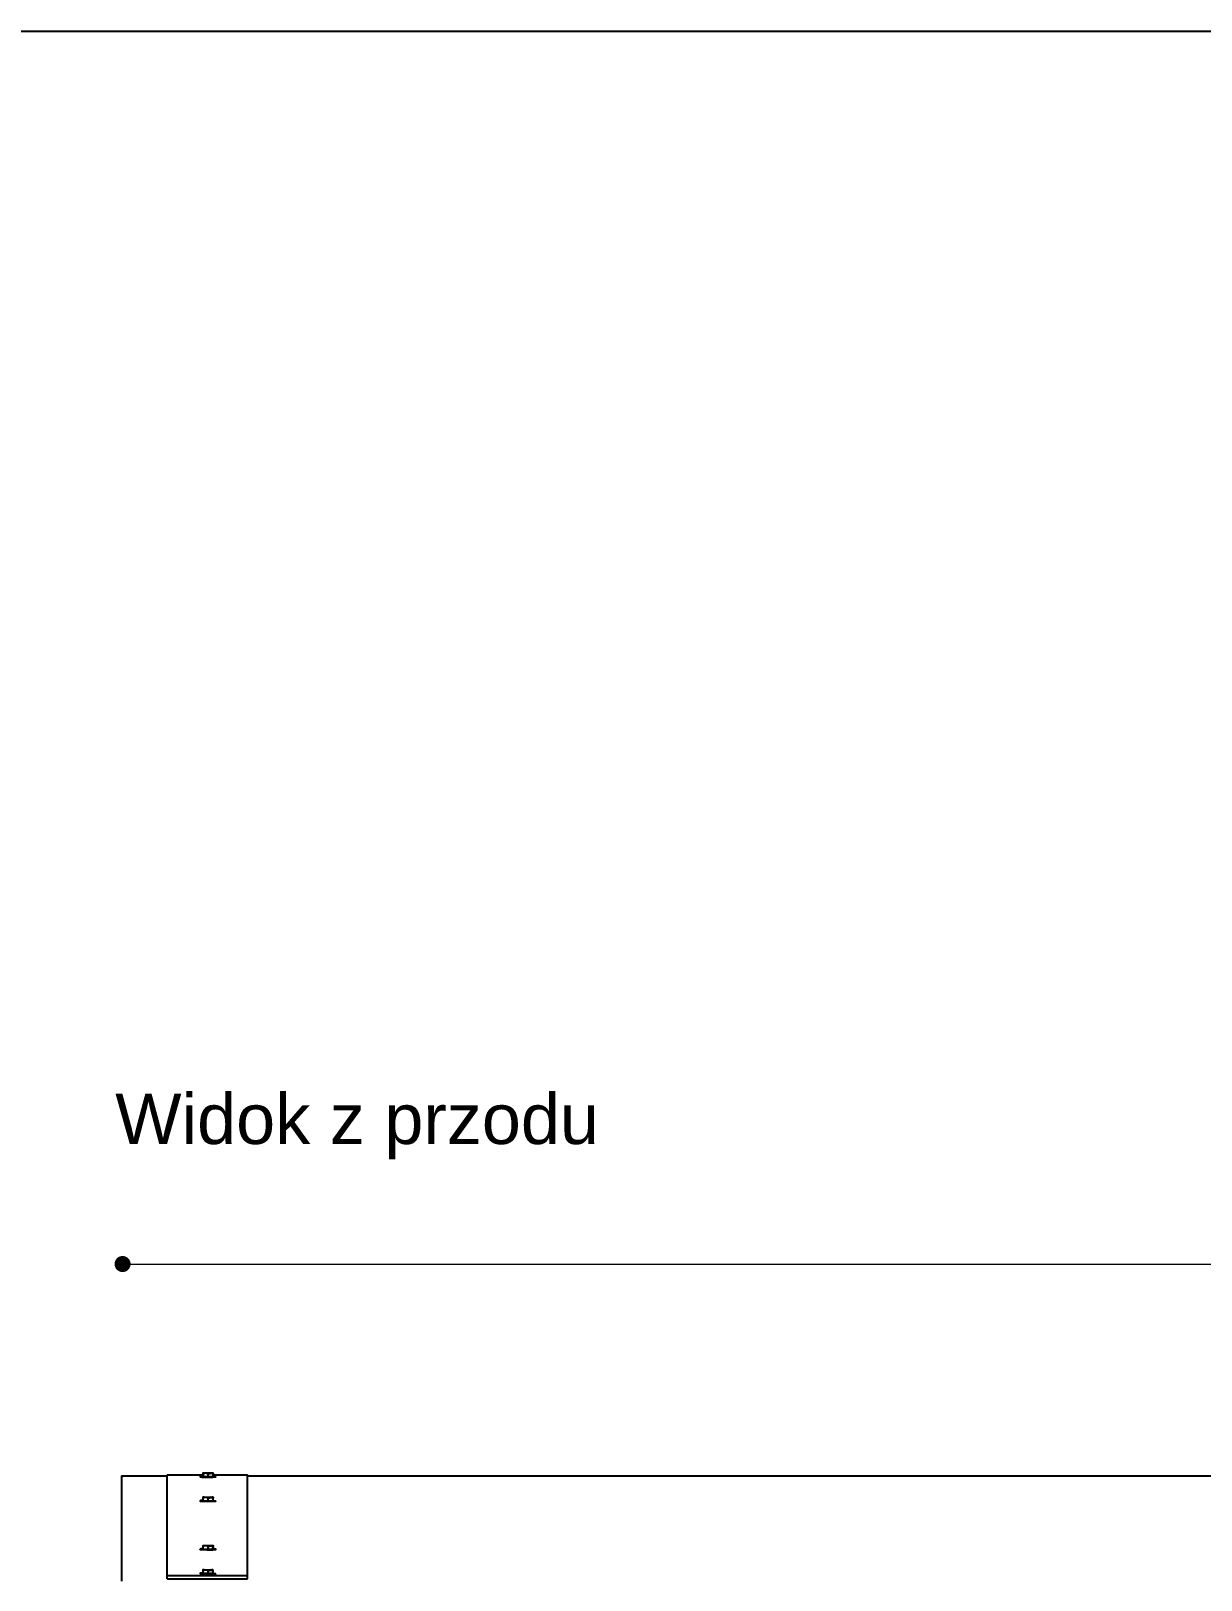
# Model space of a CAD drawing. Header units: millimetres. Extents: x 6020 to 14334, y 16216 to 25078.
# Drawn here: x 9642 to 10806, y 23537 to 25078 of the extents above; entities that cross this region are included whole.
import ezdxf

# ---------------------------------------------------------------- set-up
doc = ezdxf.new("R2010")
doc.units = ezdxf.units.MM
doc.header["$LTSCALE"] = 3
for name, color, linetype in [('Green', 3, 'Continuous'), ('Orange', 30, 'Continuous'), ('Red', 1, 'Continuous')]:
    doc.layers.add(name, color=color, linetype=linetype)
doc.styles.get("Standard").update_dxf_attribs({"font": 'arial.ttf'})
doc.dimstyles.new('MATEUSZ', dxfattribs={"dimtxt": 35, "dimasz": 16, "dimexe": 0.18, "dimexo": 0.0625, "dimgap": 0.09, "dimtad": 0, "dimdec": 0, "dimdsep": 46, "dimtxsty": 'Standard', "dimblk": 'DOT', "dimcen": 0.09, "dimse1": 1, "dimse2": 1, "dimadec": 0, "dimazin": 0, "dimtfac": 1, "dimtdec": 0, "dimtofl": 0, "dimtmove": 0, "dimatfit": 3, "dimfxl": 1, "dimtolj": 1, "dimtzin": 0, "dimlwd": 9, "dimlwe": 9, "dimarcsym": 0})

# ---------------------------------------------------------------- blocks, each defined once
blk = doc.blocks.new('_Dot')
at = {"color": 0, "linetype": 'ByBlock', "lineweight": -2}
blk.add_line((-0.5, 0), (-1, 0), dxfattribs=at)
at = {"color": 0, "linetype": 'ByBlock', "const_width": 0.5}
blk.add_lwpolyline([(-0.25, 0, 1), (0.25, 0, 1)], format="xyb", close=True, dxfattribs=at)
blk = doc.blocks.new('*D30')
at = {"color": 0, "lineweight": 9, "transparency": 16777216}
for p, q in [((9749.1, 23851.2), (11437.3, 23851.2)), ((13364.7, 23851.2), (11676.5, 23851.2))]:
    blk.add_line(p, q, dxfattribs=at)
at = {"layer": 'Defpoints', "color": 0, "transparency": 16777216}
for p in [(13380.7, 23851.2), (9733.1, 23640.5), (13380.7, 23640.3)]:
    blk.add_point(p, dxfattribs=at)
at = {"color": 0, "lineweight": 9, "transparency": 16777216, "xscale": 16, "yscale": 16, "zscale": 16, "rotation": 180}
blk.add_blockref('_Dot', (9733.1, 23851.2), dxfattribs=at)
at = {"color": 0, "lineweight": 9, "transparency": 16777216, "xscale": 16, "yscale": 16, "zscale": 16}
blk.add_blockref('_Dot', (13380.7, 23851.2), dxfattribs=at)
at = {"color": 0, "transparency": 16777216, "insert": (11556.9, 23851.2), "char_height": 80, "attachment_point": 5}
blk.add_mtext('\\A1;3648', dxfattribs=at)

msp = doc.modelspace()

# ---------------------------------------------------------------- linework, layer by layer
msp.add_lwpolyline([(6020.2, 25078), (14334, 25078), (14334, 16215.9), (6020.2, 16215.9)], close=True)
at = {"layer": 'Green', "color": 7}
for p, q in [((9813.2, 23639.9), (9813.2, 23642.3)), ((9813.2, 23639.9), (9818.3, 23639.8)), ((9818.3, 23639.5), (9813.3, 23639.6)), ((9818.3, 23639.8), (9818.3, 23642.2)), ((9818.3, 23639.8), (9823.2, 23639.9)), ((9823.1, 23639.7), (9818.3, 23639.5)), ((9823.2, 23639.9), (9823.2, 23642.3)), ((9813.2, 23615.8), (9813.2, 23618.2)), ((9813.2, 23615.8), (9818.3, 23615.7)), ((9818.3, 23615.4), (9813.3, 23615.6)), ((9818.3, 23615.7), (9818.3, 23618.1)), ((9818.3, 23615.7), (9823.2, 23615.8)), ((9823.1, 23615.6), (9818.3, 23615.4)), ((9823.2, 23615.8), (9823.2, 23618.2)), ((9810.4, 23567.2), (9810.4, 23567.5)), ((9813.2, 23567.6), (9813.2, 23570)), ((9813.2, 23567.6), (9818.3, 23567.5)), ((9818.3, 23567.2), (9813.3, 23567.4)), ((9818.3, 23567.5), (9818.3, 23569.9)), ((9818.3, 23567.5), (9823.2, 23567.6)), ((9823.1, 23567.4), (9818.3, 23567.2)), ((9823.2, 23567.6), (9823.2, 23570)), ((9825.8, 23567.2), (9825.8, 23567.5)), ((9813.3, 23543.3), (9813.1, 23543.6)), ((9813.2, 23543.5), (9813.2, 23545.9)), ((9813.2, 23543.5), (9818.3, 23543.4)), ((9818.3, 23543.2), (9813.3, 23543.3)), ((9818.3, 23543.4), (9818.3, 23545.8)), ((9818.3, 23543.4), (9823.2, 23543.5)), ((9823.1, 23543.3), (9818.3, 23543.2)), ((9823.2, 23543.5), (9823.2, 23545.9))]:
    msp.add_line(p, q, dxfattribs=at)
for points in [[(9813.2, 23642.3, 0), (9813.2, 23643, 0), (9813.2, 23643.1, 0), (9813.1, 23643.2, 0), (9813.1, 23643.2, 0), (9813.1, 23643.2, 0), (9813.1, 23643.2, 0), (9813.1, 23643.2, 0), (9813.1, 23643.2, 0), (9813.1, 23643.2, 0), (9813.1, 23643.2, 0), (9813.1, 23643.2, 0), (9813.1, 23643.2, 0), (9813.1, 23643.2, 0), (9813.1, 23643.2, 0), (9813.1, 23643.2, 0), (9813.1, 23643.2, 0), (9813.1, 23643.2, 0), (9813.1, 23643.2, 0), (9813.1, 23643.2, 0), (9813.1, 23643.2, 0), (9813.1, 23643.2, 0), (9813.1, 23643.2, 0), (9813.1, 23643.2, 0), (9813.1, 23643.2, 0), (9813.1, 23643.1, 0), (9813.1, 23643, 0), (9813, 23642.6, 0)], [(9813.1, 23643.2, 0), (9813.4, 23643.3, 0)], [(9818.3, 23642.2, 0), (9818.2, 23642.3, 0), (9818.1, 23642.4, 0), (9818, 23642.5, 0), (9817.8, 23642.6, 0), (9817.5, 23642.7, 0), (9817.2, 23642.8, 0), (9816.5, 23642.9, 0), (9815.2, 23643, 0), (9814.6, 23642.9, 0), (9814.1, 23642.8, 0), (9813.9, 23642.8, 0), (9813.6, 23642.6, 0), (9813.5, 23642.6, 0), (9813.4, 23642.5, 0), (9813.3, 23642.4, 0), (9813.2, 23642.3, 0)], [(9818.5, 23642.4, 0), (9818.6, 23642.5, 0), (9818.8, 23642.6, 0), (9819, 23642.7, 0), (9819.3, 23642.8, 0), (9819.9, 23642.9, 0), (9820.6, 23643, 0), (9821.2, 23643, 0), (9821.8, 23643, 0), (9822.1, 23642.9, 0), (9822.4, 23642.8, 0), (9822.7, 23642.7, 0), (9822.9, 23642.6, 0), (9823, 23642.5, 0), (9823.1, 23642.4, 0), (9823.2, 23642.4, 0), (9823.2, 23642.3, 0)], [(9823, 23642.6, 0), (9823, 23643, 0), (9823.1, 23643.2, 0), (9823.1, 23643.2, 0), (9823.1, 23643.2, 0), (9823.1, 23643.2, 0), (9823.1, 23643.2, 0), (9823.1, 23643.2, 0), (9823.1, 23643.2, 0), (9823.1, 23643.2, 0), (9823.1, 23643.2, 0), (9823.1, 23643.2, 0), (9823.1, 23643.2, 0), (9823.1, 23643.2, 0), (9823.1, 23643.2, 0), (9823.1, 23643.2, 0), (9823.1, 23643.2, 0), (9823.1, 23643.2, 0), (9823.1, 23643.2, 0), (9823.1, 23643.2, 0), (9823.1, 23643.2, 0), (9823.1, 23643.2, 0), (9823.1, 23643.2, 0), (9823.1, 23643.2, 0), (9823.2, 23643.1, 0), (9823.2, 23643, 0), (9823.2, 23642.3, 0)], [(9813.5, 23640.1, 0), (9811, 23639.9, 0), (9810.7, 23639.9, 0), (9810.5, 23639.8, 0), (9810.5, 23639.8, 0), (9810.4, 23639.8, 0), (9810.4, 23639.8, 0), (9810.4, 23639.8, 0), (9810.4, 23639.8, 0), (9810.4, 23639.8, 0), (9810.4, 23639.8, 0), (9810.4, 23639.8, 0), (9810.4, 23639.8, 0), (9810.4, 23639.8, 0), (9810.4, 23639.8, 0), (9810.4, 23639.8, 0), (9810.4, 23639.8, 0), (9810.4, 23639.8, 0), (9810.4, 23639.8, 0), (9810.4, 23639.8, 0), (9810.4, 23639.8, 0), (9810.4, 23639.8, 0), (9810.4, 23639.8, 0), (9810.4, 23639.8, 0), (9810.5, 23639.7, 0), (9810.5, 23639.7, 0), (9810.8, 23639.7, 0), (9813, 23639.5, 0), (9820.2, 23639.4, 0), (9824.3, 23639.6, 0), (9825.5, 23639.7, 0), (9825.8, 23639.7, 0), (9825.8, 23639.7, 0), (9825.8, 23639.8, 0), (9825.8, 23639.8, 0), (9825.8, 23639.8, 0), (9825.8, 23639.8, 0), (9825.8, 23639.8, 0), (9825.8, 23639.8, 0), (9825.8, 23639.8, 0), (9825.8, 23639.8, 0), (9825.8, 23639.8, 0), (9825.8, 23639.8, 0)], [(9810.4, 23639.5, 0), (9810.4, 23639.5, 0), (9810.4, 23639.5, 0), (9810.4, 23639.4, 0), (9810.4, 23639.4, 0), (9810.4, 23639.4, 0), (9810.4, 23639.4, 0), (9810.4, 23639.4, 0), (9810.4, 23639.4, 0), (9810.4, 23639.4, 0), (9810.4, 23639.4, 0), (9810.5, 23639.4, 0), (9810.6, 23639.4, 0), (9812, 23639.2, 0), (9817.2, 23639.1, 0), (9822.8, 23639.2, 0), (9825.1, 23639.3, 0), (9825.7, 23639.4, 0), (9825.8, 23639.4, 0), (9825.8, 23639.4, 0), (9825.8, 23639.4, 0), (9825.8, 23639.4, 0), (9825.8, 23639.4, 0), (9825.8, 23639.4, 0), (9825.8, 23639.4, 0), (9825.8, 23639.4, 0), (9825.8, 23639.4, 0), (9825.8, 23639.5, 0), (9825.8, 23639.5, 0), (9825.8, 23639.5, 0)], [(9813.2, 23616, 0), (9810.9, 23615.8, 0), (9810.6, 23615.8, 0), (9810.5, 23615.8, 0), (9810.5, 23615.7, 0), (9810.4, 23615.7, 0), (9810.4, 23615.7, 0), (9810.4, 23615.7, 0), (9810.4, 23615.7, 0), (9810.4, 23615.7, 0), (9810.4, 23615.7, 0), (9810.4, 23615.7, 0), (9810.4, 23615.7, 0), (9810.4, 23615.7, 0), (9810.4, 23615.7, 0), (9810.4, 23615.7, 0), (9810.4, 23615.7, 0), (9810.4, 23615.7, 0), (9810.4, 23615.7, 0), (9810.4, 23615.7, 0), (9810.4, 23615.7, 0), (9810.4, 23615.7, 0), (9810.4, 23615.7, 0), (9810.4, 23615.7, 0), (9810.5, 23615.6, 0), (9810.5, 23615.6, 0), (9810.8, 23615.6, 0), (9812.9, 23615.4, 0), (9820.1, 23615.3, 0), (9824.3, 23615.5, 0), (9825.5, 23615.6, 0), (9825.8, 23615.6, 0), (9825.8, 23615.7, 0), (9825.8, 23615.7, 0), (9825.8, 23615.7, 0), (9825.8, 23615.7, 0), (9825.8, 23615.7, 0), (9825.8, 23615.7, 0), (9825.8, 23615.7, 0), (9825.8, 23615.7, 0), (9825.8, 23615.7, 0), (9825.8, 23615.7, 0), (9825.8, 23615.7, 0)], [(9810.4, 23615.4, 0), (9810.4, 23615.4, 0), (9810.4, 23615.4, 0), (9810.4, 23615.4, 0), (9810.4, 23615.4, 0), (9810.4, 23615.4, 0), (9810.4, 23615.4, 0), (9810.4, 23615.3, 0), (9810.4, 23615.3, 0), (9810.4, 23615.3, 0), (9810.4, 23615.3, 0), (9810.5, 23615.3, 0), (9810.6, 23615.3, 0), (9812, 23615.1, 0), (9817.2, 23615, 0), (9822.8, 23615.1, 0), (9825.1, 23615.2, 0), (9825.7, 23615.3, 0), (9825.8, 23615.3, 0), (9825.8, 23615.3, 0), (9825.8, 23615.3, 0), (9825.8, 23615.3, 0), (9825.8, 23615.3, 0), (9825.8, 23615.4, 0), (9825.8, 23615.4, 0), (9825.8, 23615.4, 0), (9825.8, 23615.4, 0), (9825.8, 23615.4, 0), (9825.8, 23615.4, 0), (9825.8, 23615.4, 0)], [(9813.2, 23618.2, 0), (9813.2, 23618.9, 0), (9813.2, 23619, 0), (9813.1, 23619.1, 0), (9813.1, 23619.1, 0), (9813.1, 23619.1, 0), (9813.1, 23619.1, 0), (9813.1, 23619.1, 0), (9813.1, 23619.1, 0), (9813.1, 23619.1, 0), (9813.1, 23619.1, 0), (9813.1, 23619.1, 0), (9813.1, 23619.1, 0), (9813.1, 23619.1, 0), (9813.1, 23619.1, 0), (9813.1, 23619.1, 0), (9813.1, 23619.1, 0), (9813.1, 23619.1, 0), (9813.1, 23619.1, 0), (9813.1, 23619.1, 0), (9813.1, 23619.1, 0), (9813.1, 23619.1, 0), (9813.1, 23619.1, 0), (9813.1, 23619.1, 0), (9813.1, 23619.1, 0), (9813.1, 23619, 0), (9813.1, 23618.9, 0), (9813, 23618.5, 0)], [(9818.3, 23618.1, 0), (9818.2, 23618.2, 0), (9818.1, 23618.3, 0), (9818, 23618.4, 0), (9817.8, 23618.5, 0), (9817.5, 23618.6, 0), (9817.2, 23618.7, 0), (9816.5, 23618.9, 0), (9815.2, 23618.9, 0), (9814.6, 23618.9, 0), (9814.1, 23618.7, 0), (9813.9, 23618.7, 0), (9813.6, 23618.5, 0), (9813.5, 23618.5, 0), (9813.4, 23618.4, 0), (9813.3, 23618.3, 0), (9813.2, 23618.2, 0)], [(9818.5, 23618.3, 0), (9818.4, 23618.2, 0), (9818.3, 23618.1, 0)], [(9818.5, 23618.3, 0), (9818.6, 23618.4, 0), (9818.8, 23618.5, 0), (9819, 23618.6, 0), (9819.3, 23618.7, 0), (9819.9, 23618.8, 0), (9820.6, 23618.9, 0), (9821.2, 23618.9, 0), (9821.8, 23618.9, 0), (9822.1, 23618.8, 0), (9822.4, 23618.7, 0), (9822.7, 23618.6, 0), (9822.9, 23618.5, 0), (9823, 23618.5, 0), (9823.1, 23618.3, 0), (9823.2, 23618.3, 0), (9823.2, 23618.2, 0)], [(9823, 23618.5, 0), (9823, 23618.9, 0), (9823.1, 23619.1, 0), (9823.1, 23619.1, 0), (9823.1, 23619.1, 0), (9823.1, 23619.1, 0), (9823.1, 23619.1, 0), (9823.1, 23619.1, 0), (9823.1, 23619.1, 0), (9823.1, 23619.1, 0), (9823.1, 23619.1, 0), (9823.1, 23619.1, 0), (9823.1, 23619.1, 0), (9823.1, 23619.1, 0), (9823.1, 23619.1, 0), (9823.1, 23619.1, 0), (9823.1, 23619.1, 0), (9823.1, 23619.1, 0), (9823.1, 23619.1, 0), (9823.1, 23619.1, 0), (9823.1, 23619.1, 0), (9823.1, 23619.1, 0), (9823.1, 23619.1, 0), (9823.1, 23619.1, 0), (9823.2, 23619.1, 0), (9823.2, 23618.9, 0), (9823.2, 23618.2, 0)], [(9813.5, 23567.8, 0), (9811, 23567.7, 0), (9810.7, 23567.6, 0), (9810.5, 23567.6, 0), (9810.5, 23567.6, 0), (9810.4, 23567.5, 0), (9810.4, 23567.5, 0), (9810.4, 23567.5, 0), (9810.4, 23567.5, 0), (9810.4, 23567.5, 0), (9810.4, 23567.5, 0), (9810.4, 23567.5, 0), (9810.4, 23567.5, 0), (9810.4, 23567.5, 0), (9810.4, 23567.5, 0), (9810.4, 23567.5, 0), (9810.4, 23567.5, 0), (9810.4, 23567.5, 0), (9810.4, 23567.5, 0), (9810.4, 23567.5, 0), (9810.4, 23567.5, 0), (9810.4, 23567.5, 0), (9810.4, 23567.5, 0), (9810.4, 23567.5, 0), (9810.5, 23567.5, 0), (9810.5, 23567.4, 0), (9810.8, 23567.4, 0), (9813, 23567.2, 0), (9820.2, 23567.2, 0), (9824.3, 23567.3, 0), (9825.5, 23567.4, 0), (9825.8, 23567.5, 0), (9825.8, 23567.5, 0), (9825.8, 23567.5, 0), (9825.8, 23567.5, 0), (9825.8, 23567.5, 0), (9825.8, 23567.5, 0), (9825.8, 23567.5, 0), (9825.8, 23567.5, 0), (9825.8, 23567.5, 0), (9825.8, 23567.5, 0), (9825.8, 23567.5, 0), (9825.8, 23567.5, 0)], [(9810.4, 23567.2, 0), (9810.4, 23567.2, 0), (9810.4, 23567.2, 0), (9810.4, 23567.2, 0), (9810.4, 23567.2, 0), (9810.4, 23567.2, 0), (9810.4, 23567.2, 0), (9810.4, 23567.2, 0), (9810.4, 23567.2, 0), (9810.4, 23567.2, 0), (9810.4, 23567.1, 0), (9810.5, 23567.1, 0), (9810.6, 23567.1, 0), (9812, 23567, 0), (9817.2, 23566.8, 0), (9822.8, 23566.9, 0), (9825.1, 23567, 0), (9825.7, 23567.1, 0), (9825.8, 23567.1, 0), (9825.8, 23567.1, 0), (9825.8, 23567.2, 0), (9825.8, 23567.2, 0), (9825.8, 23567.2, 0), (9825.8, 23567.2, 0), (9825.8, 23567.2, 0), (9825.8, 23567.2, 0), (9825.8, 23567.2, 0), (9825.8, 23567.2, 0), (9825.8, 23567.2, 0), (9825.8, 23567.2, 0)], [(9813.2, 23570, 0), (9813.2, 23570.7, 0), (9813.2, 23570.9, 0), (9813.1, 23570.9, 0), (9813.1, 23570.9, 0), (9813.1, 23570.9, 0), (9813.1, 23570.9, 0), (9813.1, 23570.9, 0), (9813.1, 23570.9, 0), (9813.1, 23570.9, 0), (9813.1, 23570.9, 0), (9813.1, 23570.9, 0), (9813.1, 23570.9, 0), (9813.1, 23570.9, 0), (9813.1, 23570.9, 0), (9813.1, 23570.9, 0), (9813.1, 23570.9, 0), (9813.1, 23570.9, 0), (9813.1, 23570.9, 0), (9813.1, 23570.9, 0), (9813.1, 23570.9, 0), (9813.1, 23570.9, 0), (9813.1, 23570.9, 0), (9813.1, 23570.9, 0), (9813.1, 23570.9, 0), (9813.1, 23570.9, 0), (9813.1, 23570.8, 0), (9813, 23570.3, 0)], [(9818.3, 23569.9, 0), (9818.2, 23570, 0), (9818.1, 23570.1, 0), (9818, 23570.2, 0), (9817.8, 23570.3, 0), (9817.5, 23570.4, 0), (9817.2, 23570.6, 0), (9816.5, 23570.7, 0), (9815.2, 23570.7, 0), (9814.6, 23570.7, 0), (9814.1, 23570.6, 0), (9813.9, 23570.5, 0), (9813.6, 23570.4, 0), (9813.5, 23570.3, 0), (9813.4, 23570.2, 0), (9813.3, 23570.1, 0), (9813.2, 23570, 0)], [(9818.3, 23567.5, 0), (9818.3, 23567.2, 0)], [(9818.5, 23570.1, 0), (9818.6, 23570.2, 0), (9818.8, 23570.3, 0), (9819, 23570.4, 0), (9819.3, 23570.5, 0), (9819.9, 23570.7, 0), (9820.6, 23570.7, 0), (9821.2, 23570.7, 0), (9821.8, 23570.7, 0), (9822.1, 23570.6, 0), (9822.4, 23570.6, 0), (9822.7, 23570.4, 0), (9822.9, 23570.4, 0), (9823, 23570.3, 0), (9823.1, 23570.2, 0), (9823.2, 23570.1, 0), (9823.2, 23570, 0)], [(9825.8, 23567.5, 0), (9825.8, 23567.5, 0), (9825.8, 23567.5, 0), (9825.8, 23567.5, 0), (9825.8, 23567.5, 0), (9825.8, 23567.5, 0), (9825.8, 23567.5, 0), (9825.8, 23567.5, 0), (9825.8, 23567.5, 0), (9825.8, 23567.6, 0), (9825.7, 23567.6, 0), (9825.5, 23567.6, 0), (9824.6, 23567.7, 0), (9821.7, 23567.8, 0)], [(9823, 23570.3, 0), (9823, 23570.7, 0), (9823.1, 23570.9, 0), (9823.1, 23570.9, 0), (9823.1, 23570.9, 0), (9823.1, 23570.9, 0), (9823.1, 23570.9, 0), (9823.1, 23571, 0), (9823.1, 23571, 0), (9823.1, 23571, 0), (9823.1, 23571, 0), (9823.1, 23571, 0), (9823.1, 23571, 0), (9823.1, 23571, 0), (9823.1, 23571, 0), (9823.1, 23571, 0), (9823.1, 23571, 0), (9823.1, 23571, 0), (9823.1, 23571, 0), (9823.1, 23570.9, 0), (9823.1, 23570.9, 0), (9823.1, 23570.9, 0), (9823.1, 23570.9, 0), (9823.1, 23570.9, 0), (9823.2, 23570.9, 0), (9823.2, 23570.7, 0), (9823.2, 23570, 0)], [(9823.2, 23567.6, 0), (9823.2, 23567.6, 0), (9823.2, 23567.6, 0), (9823.2, 23567.5, 0), (9823.2, 23567.5, 0), (9823.2, 23567.5, 0), (9823.2, 23567.4, 0), (9823.1, 23567.4, 0), (9823.1, 23567.4, 0)], [(9813.5, 23543.7, 0), (9811, 23543.6, 0), (9810.7, 23543.5, 0), (9810.5, 23543.5, 0), (9810.5, 23543.5, 0), (9810.4, 23543.5, 0), (9810.4, 23543.4, 0), (9810.4, 23543.4, 0), (9810.4, 23543.4, 0), (9810.4, 23543.4, 0), (9810.4, 23543.4, 0), (9810.4, 23543.4, 0), (9810.4, 23543.4, 0), (9810.4, 23543.4, 0), (9810.4, 23543.4, 0), (9810.4, 23543.4, 0), (9810.4, 23543.4, 0), (9810.4, 23543.4, 0), (9810.4, 23543.4, 0), (9810.4, 23543.4, 0), (9810.4, 23543.4, 0), (9810.4, 23543.4, 0), (9810.4, 23543.4, 0), (9810.5, 23543.4, 0), (9810.5, 23543.4, 0), (9810.7, 23543.3, 0), (9812.9, 23543.2, 0), (9820, 23543.1, 0), (9824.3, 23543.2, 0), (9825.5, 23543.3, 0), (9825.8, 23543.4, 0), (9825.8, 23543.4, 0), (9825.8, 23543.4, 0), (9825.8, 23543.4, 0), (9825.8, 23543.4, 0), (9825.8, 23543.4, 0), (9825.8, 23543.4, 0), (9825.8, 23543.4, 0), (9825.8, 23543.4, 0), (9825.8, 23543.4, 0), (9825.8, 23543.4, 0), (9825.8, 23543.4, 0)], [(9810.4, 23543.1, 0), (9810.4, 23543.1, 0), (9810.4, 23543.1, 0), (9810.4, 23543.1, 0), (9810.4, 23543.1, 0), (9810.4, 23543.1, 0), (9810.4, 23543.1, 0), (9810.4, 23543.1, 0), (9810.4, 23543.1, 0), (9810.4, 23543.1, 0), (9810.4, 23543.1, 0), (9810.5, 23543, 0), (9810.6, 23543, 0), (9812, 23542.9, 0), (9817.2, 23542.7, 0), (9822.8, 23542.8, 0), (9825.1, 23542.9, 0), (9825.7, 23543, 0), (9825.8, 23543, 0), (9825.8, 23543.1, 0), (9825.8, 23543.1, 0), (9825.8, 23543.1, 0), (9825.8, 23543.1, 0), (9825.8, 23543.1, 0), (9825.8, 23543.1, 0), (9825.8, 23543.1, 0), (9825.8, 23543.1, 0), (9825.8, 23543.1, 0), (9825.8, 23543.1, 0), (9825.8, 23543.1, 0)], [(9813, 23546.2, 0), (9813.1, 23546.3, 0), (9813.2, 23546.4, 0), (9813.4, 23546.5, 0), (9813.5, 23546.6, 0), (9813.8, 23546.8, 0), (9814.1, 23546.9, 0), (9814.8, 23547, 0), (9815.4, 23547, 0), (9816.1, 23547, 0), (9816.8, 23547, 0), (9817.1, 23546.9, 0), (9817.4, 23546.8, 0), (9817.5, 23546.7, 0), (9817.7, 23546.6, 0), (9817.8, 23546.5, 0), (9817.9, 23546.4, 0), (9817.9, 23546.3, 0)], [(9813.2, 23545.9, 0), (9813.2, 23546.6, 0), (9813.2, 23546.8, 0), (9813.1, 23546.8, 0), (9813.1, 23546.8, 0), (9813.1, 23546.8, 0), (9813.1, 23546.8, 0), (9813.1, 23546.8, 0), (9813.1, 23546.8, 0), (9813.1, 23546.8, 0), (9813.1, 23546.8, 0), (9813.1, 23546.8, 0), (9813.1, 23546.8, 0), (9813.1, 23546.8, 0), (9813.1, 23546.8, 0), (9813.1, 23546.8, 0), (9813.1, 23546.8, 0), (9813.1, 23546.8, 0), (9813.1, 23546.8, 0), (9813.1, 23546.8, 0), (9813.1, 23546.8, 0), (9813.1, 23546.8, 0), (9813.1, 23546.8, 0), (9813.1, 23546.8, 0), (9813.1, 23546.8, 0), (9813.1, 23546.8, 0), (9813.1, 23546.7, 0), (9813, 23546.2, 0)], [(9818.3, 23545.8, 0), (9818.2, 23545.9, 0), (9818.1, 23546, 0), (9818, 23546.1, 0), (9817.8, 23546.2, 0), (9817.5, 23546.4, 0), (9817.2, 23546.5, 0), (9816.5, 23546.6, 0), (9815.2, 23546.6, 0), (9814.6, 23546.6, 0), (9814.1, 23546.5, 0), (9813.9, 23546.4, 0), (9813.6, 23546.3, 0), (9813.5, 23546.2, 0), (9813.4, 23546.1, 0), (9813.3, 23546, 0), (9813.2, 23545.9, 0)], [(9817.9, 23546.3, 0), (9818, 23546.5, 0), (9818.1, 23546.6, 0), (9818.3, 23546.7, 0), (9818.4, 23546.7, 0), (9818.7, 23546.9, 0), (9819, 23546.9, 0), (9819.7, 23547, 0), (9821.1, 23547, 0), (9821.6, 23546.9, 0), (9822.1, 23546.8, 0), (9822.4, 23546.7, 0), (9822.6, 23546.6, 0), (9822.7, 23546.5, 0), (9822.8, 23546.4, 0), (9822.9, 23546.3, 0), (9823, 23546.2, 0)], [(9818.5, 23546, 0), (9818.6, 23546.1, 0), (9818.8, 23546.2, 0), (9819, 23546.3, 0), (9819.3, 23546.4, 0), (9819.9, 23546.6, 0), (9820.6, 23546.6, 0), (9821.2, 23546.6, 0), (9821.8, 23546.6, 0), (9822.1, 23546.5, 0), (9822.4, 23546.5, 0), (9822.7, 23546.4, 0), (9822.9, 23546.3, 0), (9823, 23546.2, 0), (9823.1, 23546.1, 0), (9823.2, 23546, 0), (9823.2, 23545.9, 0)]]:
    msp.add_polyline3d(points, dxfattribs=at)
for points in [[(9818.5, 23643.1, 0), (9815, 23643.1, 0), (9813.9, 23643.2, 0), (9813.5, 23643.2, 0), (9813.4, 23643.2, 0), (9813.4, 23643.3, 0), (9813.4, 23643.3, 0), (9813.4, 23643.3, 0), (9813.4, 23643.3, 0), (9813.3, 23643.3, 0), (9813.3, 23643.3, 0), (9813.3, 23643.3, 0), (9813.3, 23643.3, 0), (9813.3, 23643.3, 0), (9813.3, 23643.3, 0), (9813.3, 23643.3, 0), (9813.3, 23643.3, 0), (9813.3, 23643.3, 0), (9813.3, 23643.3, 0), (9813.3, 23643.3, 0), (9813.3, 23643.3, 0), (9813.3, 23643.3, 0), (9813.3, 23643.3, 0), (9813.3, 23643.3, 0), (9813.4, 23643.3, 0), (9813.4, 23643.3, 0), (9813.4, 23643.3, 0), (9813.5, 23643.3, 0), (9813.8, 23643.4, 0), (9820.2, 23643.5, 0), (9822.4, 23643.4, 0), (9822.7, 23643.4, 0), (9822.9, 23643.3, 0), (9822.9, 23643.3, 0), (9822.9, 23643.3, 0), (9822.9, 23643.3, 0), (9822.9, 23643.3, 0), (9822.9, 23643.3, 0), (9822.9, 23643.3, 0), (9822.9, 23643.3, 0), (9822.9, 23643.3, 0), (9822.9, 23643.3, 0), (9822.9, 23643.3, 0), (9822.9, 23643.3, 0), (9822.9, 23643.3, 0), (9822.9, 23643.3, 0), (9822.9, 23643.3, 0), (9822.9, 23643.3, 0), (9822.9, 23643.3, 0), (9822.9, 23643.3, 0), (9822.9, 23643.3, 0), (9822.9, 23643.3, 0), (9822.9, 23643.3, 0), (9822.9, 23643.3, 0), (9822.9, 23643.3, 0), (9822.9, 23643.3, 0), (9822.8, 23643.2, 0), (9822.6, 23643.2, 0), (9821.8, 23643.1, 0)], [(9818.5, 23619, 0), (9815, 23619, 0), (9813.9, 23619.1, 0), (9813.5, 23619.1, 0), (9813.4, 23619.2, 0), (9813.4, 23619.2, 0), (9813.4, 23619.2, 0), (9813.4, 23619.2, 0), (9813.4, 23619.2, 0), (9813.3, 23619.2, 0), (9813.3, 23619.2, 0), (9813.3, 23619.2, 0), (9813.3, 23619.2, 0), (9813.3, 23619.2, 0), (9813.3, 23619.2, 0), (9813.3, 23619.2, 0), (9813.3, 23619.2, 0), (9813.3, 23619.2, 0), (9813.3, 23619.2, 0), (9813.3, 23619.2, 0), (9813.3, 23619.2, 0), (9813.3, 23619.2, 0), (9813.3, 23619.2, 0), (9813.3, 23619.2, 0), (9813.4, 23619.2, 0), (9813.4, 23619.2, 0), (9813.4, 23619.2, 0), (9813.5, 23619.2, 0), (9813.8, 23619.3, 0), (9820.2, 23619.4, 0), (9822.4, 23619.3, 0), (9822.7, 23619.3, 0), (9822.9, 23619.2, 0), (9822.9, 23619.2, 0), (9822.9, 23619.2, 0), (9822.9, 23619.2, 0), (9822.9, 23619.2, 0), (9822.9, 23619.2, 0), (9822.9, 23619.2, 0), (9822.9, 23619.2, 0), (9822.9, 23619.2, 0), (9822.9, 23619.2, 0), (9822.9, 23619.2, 0), (9822.9, 23619.2, 0), (9822.9, 23619.2, 0), (9822.9, 23619.2, 0), (9822.9, 23619.2, 0), (9822.9, 23619.2, 0), (9822.9, 23619.2, 0), (9822.9, 23619.2, 0), (9822.9, 23619.2, 0), (9822.9, 23619.2, 0), (9822.9, 23619.2, 0), (9822.9, 23619.2, 0), (9822.9, 23619.2, 0), (9822.9, 23619.2, 0), (9822.8, 23619.1, 0), (9822.6, 23619.1, 0), (9821.8, 23619, 0)], [(9818.5, 23570.8, 0), (9815, 23570.8, 0), (9813.9, 23570.9, 0), (9813.5, 23570.9, 0), (9813.4, 23571, 0), (9813.4, 23571, 0), (9813.4, 23571, 0), (9813.4, 23571, 0), (9813.4, 23571, 0), (9813.3, 23571, 0), (9813.3, 23571, 0), (9813.3, 23571, 0), (9813.3, 23571, 0), (9813.3, 23571, 0), (9813.3, 23571, 0), (9813.3, 23571, 0), (9813.3, 23571, 0), (9813.3, 23571, 0), (9813.3, 23571, 0), (9813.3, 23571, 0), (9813.3, 23571, 0), (9813.3, 23571, 0), (9813.3, 23571, 0), (9813.3, 23571, 0), (9813.4, 23571, 0), (9813.4, 23571, 0), (9813.4, 23571, 0), (9813.5, 23571.1, 0), (9813.8, 23571.1, 0), (9820.2, 23571.2, 0), (9822.4, 23571.1, 0), (9822.7, 23571.1, 0), (9822.9, 23571, 0), (9822.9, 23571, 0), (9822.9, 23571, 0), (9822.9, 23571, 0), (9822.9, 23571, 0), (9822.9, 23571, 0), (9822.9, 23571, 0), (9822.9, 23571, 0), (9822.9, 23571, 0), (9822.9, 23571, 0), (9822.9, 23571, 0), (9822.9, 23571, 0), (9822.9, 23571, 0), (9822.9, 23571, 0), (9822.9, 23571, 0), (9822.9, 23571, 0), (9822.9, 23571, 0), (9822.9, 23571, 0), (9822.9, 23571, 0), (9822.9, 23571, 0), (9822.9, 23571, 0), (9822.9, 23571, 0), (9822.9, 23571, 0), (9822.9, 23571, 0), (9822.8, 23571, 0), (9822.6, 23570.9, 0), (9821.8, 23570.9, 0)], [(9818.5, 23546.7, 0), (9815, 23546.7, 0), (9813.9, 23546.8, 0), (9813.5, 23546.9, 0), (9813.4, 23546.9, 0), (9813.4, 23546.9, 0), (9813.4, 23546.9, 0), (9813.4, 23546.9, 0), (9813.4, 23546.9, 0), (9813.3, 23546.9, 0), (9813.3, 23546.9, 0), (9813.3, 23546.9, 0), (9813.3, 23546.9, 0), (9813.3, 23546.9, 0), (9813.3, 23546.9, 0), (9813.3, 23546.9, 0), (9813.3, 23546.9, 0), (9813.3, 23546.9, 0), (9813.3, 23546.9, 0), (9813.3, 23546.9, 0), (9813.3, 23546.9, 0), (9813.3, 23546.9, 0), (9813.3, 23546.9, 0), (9813.3, 23546.9, 0), (9813.4, 23546.9, 0), (9813.4, 23546.9, 0), (9813.4, 23547, 0), (9813.5, 23547, 0), (9813.8, 23547, 0), (9820.2, 23547.1, 0), (9822.4, 23547, 0), (9822.7, 23547, 0), (9822.9, 23547, 0), (9822.9, 23546.9, 0), (9822.9, 23546.9, 0), (9822.9, 23546.9, 0), (9822.9, 23546.9, 0), (9822.9, 23546.9, 0), (9822.9, 23546.9, 0), (9822.9, 23546.9, 0), (9822.9, 23546.9, 0), (9822.9, 23546.9, 0), (9822.9, 23546.9, 0), (9822.9, 23546.9, 0), (9822.9, 23546.9, 0), (9822.9, 23546.9, 0), (9822.9, 23546.9, 0), (9822.9, 23546.9, 0), (9822.9, 23546.9, 0), (9822.9, 23546.9, 0), (9822.9, 23546.9, 0), (9822.9, 23546.9, 0), (9822.9, 23546.9, 0), (9822.9, 23546.9, 0), (9822.9, 23546.9, 0), (9822.9, 23546.9, 0), (9822.8, 23546.9, 0), (9822.6, 23546.8, 0), (9821.8, 23546.8, 0)]]:
    msp.add_polyline3d(points, close=True, dxfattribs=at)
at = {"layer": 'Orange', "color": 7}
for p, q in [((9777.5, 23641.3), (9814.4, 23641.3)), ((9777.5, 23637.9), (9777.5, 23641.3)), ((9777.5, 23541.3), (9777.5, 23641.3)), ((9822.6, 23641.3), (9857.5, 23641.3)), ((9857.5, 23637.9), (9857.5, 23641.3)), ((9857.5, 23541.3), (9857.5, 23641.3)), ((9777.5, 23541.3), (9857.5, 23541.3)), ((9777.5, 23537.9), (9777.5, 23541.3)), ((9777.5, 23537.9), (9857.5, 23537.9)), ((9857.5, 23537.9), (9857.5, 23541.3))]:
    msp.add_line(p, q, dxfattribs=at)
at = {"layer": 'Red', "color": 7}
for p, q in [((9732, 23640.3), (9732, 23535.7)), ((9737, 23640.5), (9777.5, 23640.5)), ((9857.5, 23640.5), (10937.5, 23640.5))]:
    msp.add_line(p, q, dxfattribs=at)
msp.add_polyline3d([(9732, 23640.3, 0), (9732, 23640.3, 0), (9732, 23640.3, 0), (9732, 23640.3, 0), (9732, 23640.3, 0), (9732, 23640.3, 0), (9732, 23640.3, 0), (9732, 23640.3, 0), (9732, 23640.3, 0), (9732, 23640.3, 0), (9732.1, 23640.3, 0), (9732.2, 23640.4, 0), (9733.1, 23640.5, 0), (9737, 23640.5, 0)], dxfattribs=at)

# ---------------------------------------------------------------- texts
at = {"insert": (9725.8, 24020.6), "char_height": 50, "attachment_point": 1}
msp.add_mtext_dynamic_manual_height_columns('Widok z przodu', width=1167.306, gutter_width=1, heights=[0], dxfattribs=at)

# ---------------------------------------------------------------- dimensions: what is measured, and where the dimension line sits
dim = msp.add_linear_dim(base=(13380.7, 23851.2), p1=(9733.1, 23640.5), p2=(13380.7, 23640.3), dimstyle='MATEUSZ', override={"dimtxt": 80})
dim.commit()
dim.dimension.update_dxf_attribs({"geometry": '*D30', "text_midpoint": (11556.9, 23851.2)})

doc.saveas('drawing.dxf')
